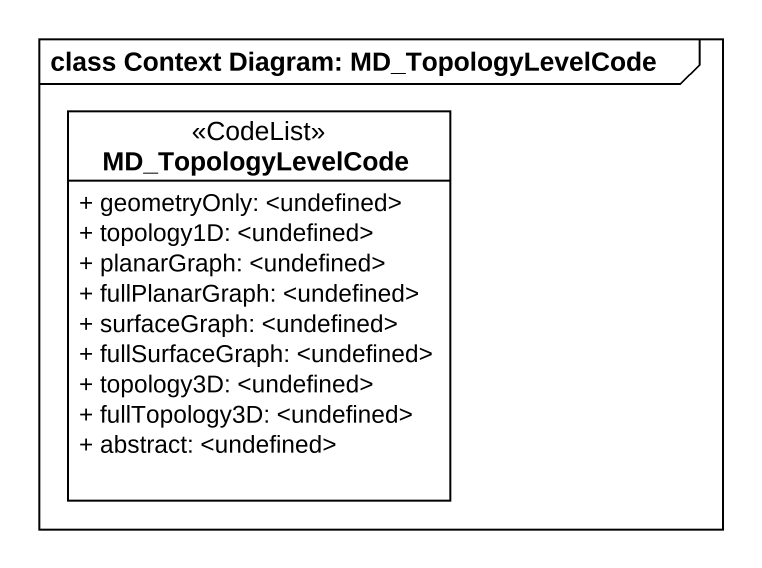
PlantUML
@startuml
mainframe class Context Diagram: MD_TopologyLevelCode
hide circle
hide empty members
skinparam classAttributeIconSize 0
class MD_TopologyLevelCode <<CodeList>> {
  + geometryOnly: <undefined>
  + topology1D: <undefined>
  + planarGraph: <undefined>
  + fullPlanarGraph: <undefined>
  + surfaceGraph: <undefined>
  + fullSurfaceGraph: <undefined>
  + topology3D: <undefined>
  + fullTopology3D: <undefined>
  + abstract: <undefined>
}
@enduml
